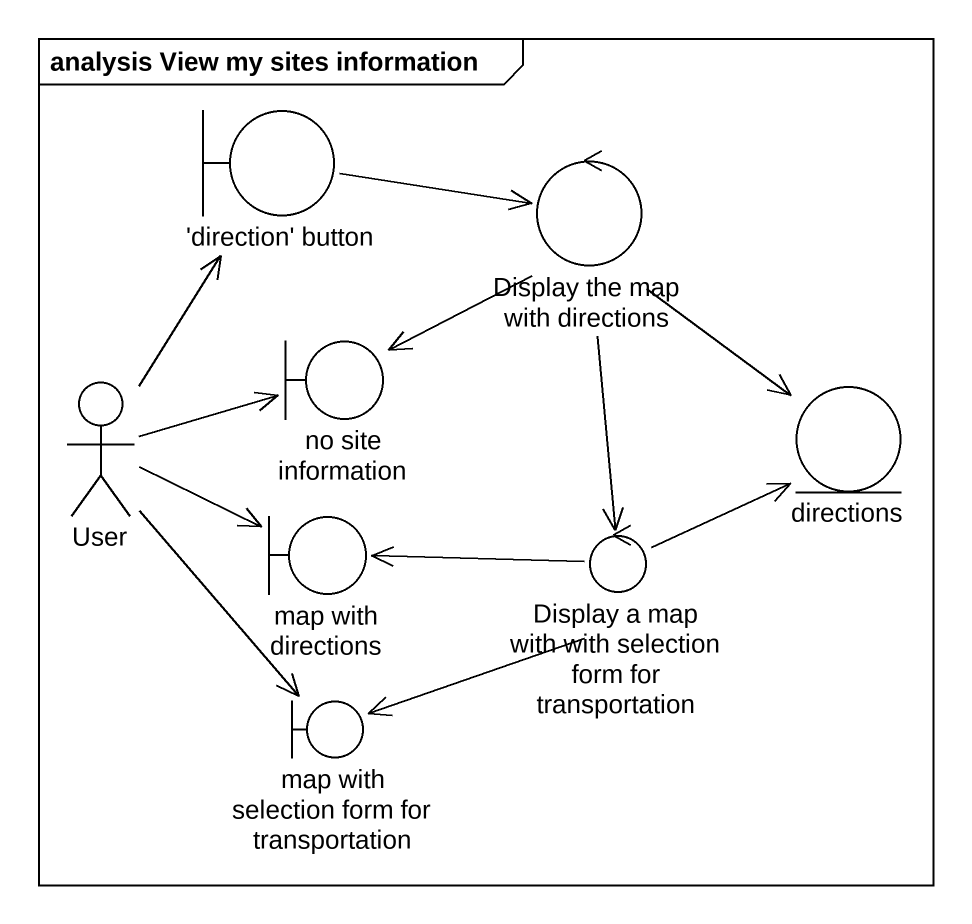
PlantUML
@startuml
mainframe analysis View my sites information
boundary "'direction' button" as direction_button
control "Display the map with directions" as Display_the_map_with
actor User
boundary "no site information" as no_site_information
entity directions
boundary "map with directions" as map_with_directions
control "Display a map with with selection form for transportation" as Display_a_map_with_with
boundary "map with selection form for transportation" as map_with_selection_form_for
direction_button -right-> Display_the_map_with
Display_the_map_with -left-> no_site_information
Display_the_map_with --> directions
Display_the_map_with --> Display_a_map_with_with
User -up-> direction_button
User -right-> no_site_information
User -right-> map_with_directions
User --> map_with_selection_form_for
Display_a_map_with_with -up-> directions
Display_a_map_with_with -left-> map_with_directions
Display_a_map_with_with -left-> map_with_selection_form_for
@enduml
